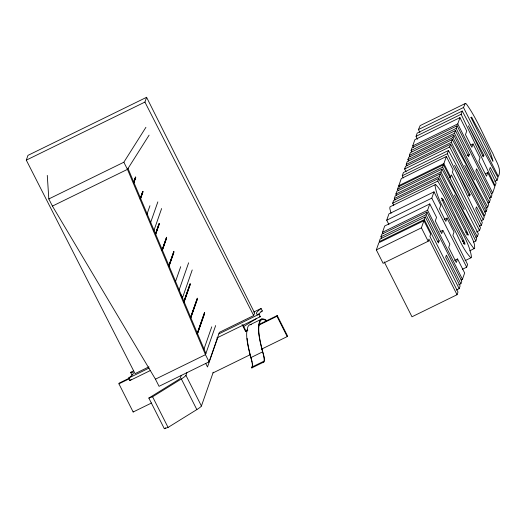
<?xml version="1.0" encoding="UTF-8"?>
<svg xmlns="http://www.w3.org/2000/svg" width="526" height="526" viewBox="0 0 526 526"><rect width="100%" height="100%" fill="white"/><g stroke="black" fill="none" stroke-linecap="round" stroke-linejoin="round"><path stroke-width="0.79" d="M148.93 366.846L135.064 373.638L26.3 160.147L27.97 155.367L146.596 97.297L254.604 312.937L253.683 315.561L219.381 332.353L209.078 361.822L159.056 386.314L155.446 379.167L52.429 206.093L48.819 198.953L47.281 175.401M26.3 160.147L144.926 102.07L146.596 97.297M209.078 361.822L205.469 354.682L127.456 169.365L127.877 168.169L205.89 353.485M133.558 182.509L135.452 177.078M133.736 182.423L135.636 176.992M133.736 182.87L135.366 178.215M133.913 182.778L135.813 177.347M140.251 198.401L142.697 191.418M140.159 199.084L142.875 191.326M140.435 198.756L142.875 191.773M140.343 199.446L143.059 191.688M146.951 214.286L149.936 205.751M150.521 222.827L157.846 201.885M153.835 230.809L161.627 208.539M155.459 233.754L158.983 223.668M155.367 234.438L159.168 223.576M155.367 234.885L159.168 224.023M155.551 234.8L159.345 223.938M161.89 250.415L166.499 237.226M162.067 250.33L166.407 237.916M162.337 249.995L166.407 238.357M162.245 250.685L166.591 238.271M151.527 403.015L133.157 412.003L118.929 383.835L119.185 383.099L129.449 378.076M168.859 265.525L173.738 251.56M168.767 266.215L173.922 251.474M169.037 265.886L173.922 251.921M168.945 266.57L173.83 252.605M175.283 282.192L180.714 266.675M133.157 412.003L133.413 411.266M179.123 289.957L188.617 262.803M192.227 269.95L182.463 297.88L180.655 294.304M183.791 301.654L190.031 283.81M183.969 301.569L190.208 283.724M183.975 302.016L190.215 284.171M183.883 302.7L190.123 284.855M190.491 317.546L197.276 298.15M190.668 317.454L197.184 298.834M190.668 317.901L197.184 299.281M190.576 318.585L197.362 299.195M181.253 375.446L180.319 378.128A8.574 0.94 -26.8 0 1 177.617 380.232L148.845 398.064L164.329 428.703L168.07 427.421L196.842 409.59A17.312 1.9 -26.8 0 0 201.419 406.019L213.254 372.184M197.191 333.431L204.515 312.483M197.099 334.115L204.693 312.398M197.638 333.011L204.423 313.614M197.546 333.701L204.601 313.529M148.845 398.064L152.593 396.775L181.358 378.95A17.312 1.9 -26.8 0 0 185.941 375.373L186.881 372.691M203.891 349.317L211.754 326.824M215.653 325.555L205.469 354.682L155.446 379.167M217.803 337.482L207.494 366.964L205.692 363.394M242.045 324.457L245.655 331.61L245.912 330.874L247.371 330.157M258.759 325.193L276.959 316.29L277.215 315.547L287.472 335.851L287.209 336.587L261.494 349.179M457.041 294.724L428.94 239.087L428.184 241.243L383.112 263.309L376.34 249.903L378.838 242.762L423.91 220.703L430.676 234.109L429.887 236.378L457.988 292.022L457.041 294.724L411.976 316.79L384.236 261.882M381.659 238.245L380.923 236.799L381.85 234.155L426.915 212.096L461.795 281.14L460.875 283.784L458.692 284.849M383.237 233.735L382.501 232.282L384.697 226.002L429.768 203.937L436.541 217.343L435.285 220.94L441.695 233.629L442.853 230.309L449.855 244.163L448.691 247.483L456.298 262.546L457.561 258.95L464.649 272.981L462.453 279.267L461 279.977M388.924 224.576L386.722 220.21L388.924 213.911L433.996 191.852L440.768 205.258L439.512 208.842L445.857 221.393L447.021 218.073L454.037 231.973L452.879 235.293L467.621 264.479L466.674 267.195L462.308 269.332M393.783 205.364L392.679 203.181L393.639 200.445L438.704 178.386L464.596 229.546L466.772 233.597L468.206 235.194L465.155 227.666L439.361 176.512L440.295 173.836L468.173 229.204L473.163 240.54L474.334 244.025L474.722 248.226L469.738 250.902M395.033 200.038L394.29 198.572L395.23 195.896L440.295 173.836M396.617 195.475L395.881 194.022L396.867 191.214L441.939 169.148L464.234 209.499L442.629 167.169L443.471 164.763L478.351 233.807L477.365 236.628L475.912 237.338M398.287 190.682L397.557 189.235L398.399 186.829L443.471 164.763M399.51 187.098L398.8 185.685L401.292 178.551L446.364 156.485L453.136 169.891L452.34 172.16L480.448 227.804L479.502 230.513L476.595 231.933M403.324 177.972L402.272 175.756L403.389 172.548L448.461 150.489L484.209 217.047L483.269 219.743L481.086 220.808M406.098 171.91L404.632 169.004L405.579 166.301L450.644 144.242L485.524 213.286L484.584 215.989L449.704 146.938L450.644 144.242M406.966 165.881L406.23 164.428L407.216 161.62L452.288 139.554L474.583 179.905L452.978 137.575L453.82 135.169L488.7 204.22L487.714 207.034L485.531 208.105M408.636 161.088L407.906 159.641L408.748 157.235L453.82 135.169M410.142 156.794L409.412 155.341L410.352 152.645L455.424 130.579L468.607 156.676L469.363 154.506L456.18 128.416L457.107 125.773L491.981 194.824L491.06 197.46L489.607 198.17M411.845 151.929L411.115 150.475L412.036 147.839L457.107 125.773M413.423 147.418L412.693 145.965L414.889 139.679L459.961 117.62L466.733 131.02L465.471 134.623L471.881 147.313L473.045 143.986L480.041 157.846L478.877 161.166L486.491 176.23L487.747 172.633L494.834 186.664L492.638 192.95L491.185 193.66M417.466 139.272L416.059 136.319L417.184 133.111L462.255 111.052L498.004 177.61L497.063 180.306L494.881 181.371M419.893 132.473L418.426 129.567L420.175 125.589L465.247 103.523L466.233 103.786C477.286 119.08 483.992 137.148 492.954 153.697C495.505 160.871 502.172 168.682 498.372 176.552L463.498 107.501L465.247 103.523M376.34 249.903L421.411 227.837L423.91 220.703M425.238 216.903L380.167 238.962L379.22 241.664L424.291 219.598L425.238 216.903L438.414 242.992L439.177 240.829L425.994 214.733L426.915 212.096M382.501 232.282L427.572 210.222L429.768 203.937M386.722 220.21L431.793 198.151L433.996 191.852M392.679 203.181L437.75 181.115L438.704 178.386M395.881 194.022L440.952 171.963L441.939 169.148M398.8 185.685L443.872 163.619L446.364 156.485M402.272 175.756L447.343 153.697L448.461 150.489M406.23 164.428L451.301 142.368L452.288 139.554M409.412 155.341L454.484 133.282L455.424 130.579M412.693 145.965L457.758 123.899L459.961 117.62M416.059 136.319L461.131 114.26L462.255 111.052M449.184 177.742L450.644 177.025L451.393 174.869L479.502 230.513M470.073 194.679L469.527 196.237L454.582 165.322L470.073 194.679L468.613 195.396M483.861 155.242L483.322 156.794L468.37 125.885L483.861 155.242L482.408 155.959M456.266 290.069L459.172 288.649L460.112 285.947L445.64 257.299L446.403 255.13L460.875 283.784M473.65 242.072L475.833 241.007L476.681 238.58L454.398 194.988L477.365 236.628M479.16 226.331L481.336 225.26L482.289 222.537L475.728 208.973L476.471 206.856L483.269 219.743M484.729 212.123L486.182 211.413L487.03 208.986L464.747 165.401L487.714 207.034M487.904 203.036L489.358 202.326L490.304 199.63L475.833 170.976L476.589 168.813L491.06 197.46M48.819 198.953L123.847 162.218L145.919 127.318M52.429 206.093L127.456 169.365L149.095 135.149M435.633 184.481L434.982 184.974C436.85 199.4 446.37 211.807 451.906 225.023C458.33 235.753 462.098 248.752 470.888 257.819L471.539 257.339C469.646 242.913 460.165 230.5 454.615 217.284C448.205 206.547 444.398 193.575 435.633 184.481L390.562 206.547L389.911 207.034L389.832 208.638L391.061 213.306M243.479 326.659L256.491 318.592M164.329 428.703L165.697 427.855M418.426 129.567L463.498 107.501M411.115 150.475L456.18 128.416M407.906 159.641L452.978 137.575M404.632 169.004L449.704 146.938M470.862 145.058L473.045 143.986M397.557 189.235L442.629 167.169M467.18 155.578L469.363 154.506M394.29 198.572L439.361 176.512M485.564 173.698L487.747 172.633M441.794 200.577L443.247 199.867L445.792 204.588A313.174 35.235 63.9 0 1 461.427 235.543L464.78 243.065L464.945 244.294L464.399 244.117C456.312 229.086 447.613 213.964 441.57 198.032L443.247 199.867M380.923 236.799L425.994 214.733M150.482 370.462L129.837 380.568L128.587 378.089A47.156 5.175 -26.8 0 0 130.593 372.362L133.519 370.929M253.762 312.063L261.08 308.479L262.329 310.958A47.156 5.175 -26.8 0 0 257.911 315.087M444.108 219.493L447.021 218.073M260.857 311.675L262.329 310.958M128.587 378.089L149.068 368.062M218.842 333.905L259.075 314.213A47.156 5.175 -26.8 0 1 261.08 308.479M118.929 383.835L129.192 378.812M216.83 337.981L260.324 316.685L259.075 314.213M250.146 324.726L261.935 318.96M439.946 231.729L442.853 230.309M259.016 324.457L277.215 315.547M245.655 331.61L247.838 330.538M437.724 241.539L439.177 240.829M465.786 232.755L467.239 232.038M466.601 234.852L468.055 234.142M462.393 241.355L463.847 240.638M463.327 243.775L464.78 243.065M212.997 372.921L250.468 354.577M266.334 320.663A205.055 23.072 63.9 0 0 259.371 324.581L259.055 323.97L259.371 324.581A205.055 23.072 63.9 0 0 262.934 352.479A55.348 6.227 63.9 0 1 264.446 359.56L264.466 360.31A55.348 6.227 63.9 0 1 263.592 362.144L251.809 367.917L251.494 367.293A55.348 6.227 63.9 0 0 252.368 365.458L252.349 364.702A55.348 6.227 63.9 0 0 250.83 357.627L262.619 351.861A205.055 23.072 63.9 0 1 259.055 323.97A205.055 23.072 63.9 0 1 266.018 320.051M454.655 260.377L457.561 258.95M465.076 260.666L470.888 257.819M251.494 367.293L263.276 361.526A55.348 6.227 63.9 0 0 264.157 359.692L264.131 358.936A55.348 6.227 63.9 0 0 262.619 351.861M474.097 248.765C458.356 228.823 450.973 202.78 437.75 181.115M497.063 180.306L490.258 167.419L489.522 169.536L496.084 183.101L495.13 185.823L461.131 114.26M247.588 330.354L247.273 329.736A205.055 23.072 63.9 0 1 251.323 324.7M144.926 102.07L253.683 315.561M457.758 123.899L492.638 192.95M454.484 133.282L489.358 202.326M451.301 142.368L486.182 211.413M443.872 163.619L450.644 177.025M440.952 171.963L475.833 241.007M431.793 198.151L466.674 267.195M427.572 210.222L462.453 279.267M424.291 219.598L459.172 288.649M421.411 227.837L428.184 241.243M276.959 316.29L287.209 336.587M247.588 330.361L247.273 329.736A205.055 23.072 63.9 0 0 250.83 357.627M263.276 361.526L263.592 362.144M243.025 325.153L245.912 330.874M123.847 162.218L127.456 169.365M185.941 375.373L201.419 406.019M181.358 378.95L196.842 409.59M152.593 396.775L168.07 427.421M130.593 372.362L131.842 374.834A47.156 5.175 -26.8 0 1 132.795 374.742M447.343 153.697L481.336 225.26M260.324 316.685A47.156 5.175 -26.8 0 1 259.371 316.777M131.112 379.562A47.156 5.175 -26.8 0 1 129.837 380.568M252.197 362.315A55.348 6.227 63.9 0 0 251.145 358.252A205.055 23.072 63.9 0 1 247.128 338.356M252.421 363.44A55.348 6.227 63.9 0 1 252.664 365.327L252.684 366.083A55.348 6.227 63.9 0 1 252.638 366.707M252.355 367.575A55.348 6.227 63.9 0 1 251.809 367.917M470.961 117.449L492.961 161.239C489.39 145.939 478.647 131.395 471.658 117.147L470.961 117.449"/></g></svg>
